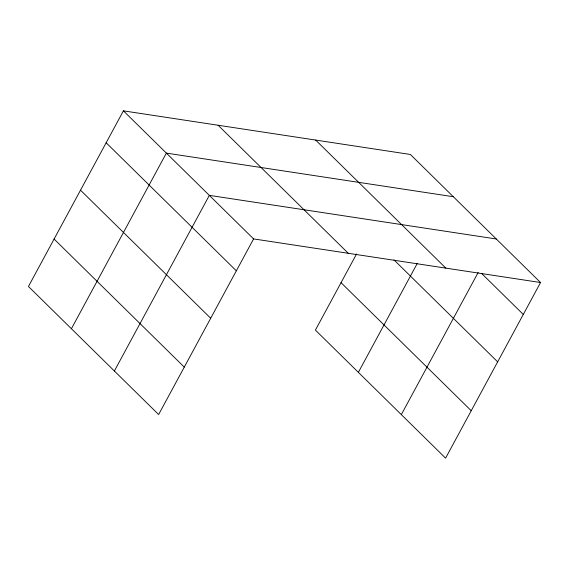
<?xml version="1.0" encoding="UTF-8"?>
<svg xmlns="http://www.w3.org/2000/svg" width="569" height="569" viewBox="0 0 569 569"><rect width="100%" height="100%" fill="white"/><g stroke="black" fill="none" stroke-linecap="round" stroke-linejoin="round"><path stroke-width="0.85" d="M540.55 282.523L410.363 154.469L123.409 110.848L28.45 286.477L158.637 414.531L253.596 238.909L540.55 282.523L445.591 458.152L315.404 330.091L356.564 253.973M71.41 328.733L166.368 153.111L453.322 196.725M114.376 370.995L209.335 195.366L496.289 238.987M358.363 372.354L417.155 263.632M401.33 414.609L478.188 272.459M481.559 273.39L523.295 314.444M315.667 140.074L445.854 268.134M393.997 259.912L497.647 361.863M218.105 125.244L348.292 253.297M341.044 282.672L471.232 410.726M123.409 110.848L253.596 238.909M106.154 142.769L236.341 270.823M80.514 190.188L210.694 318.249M54.091 239.051L184.278 367.105"/></g></svg>
